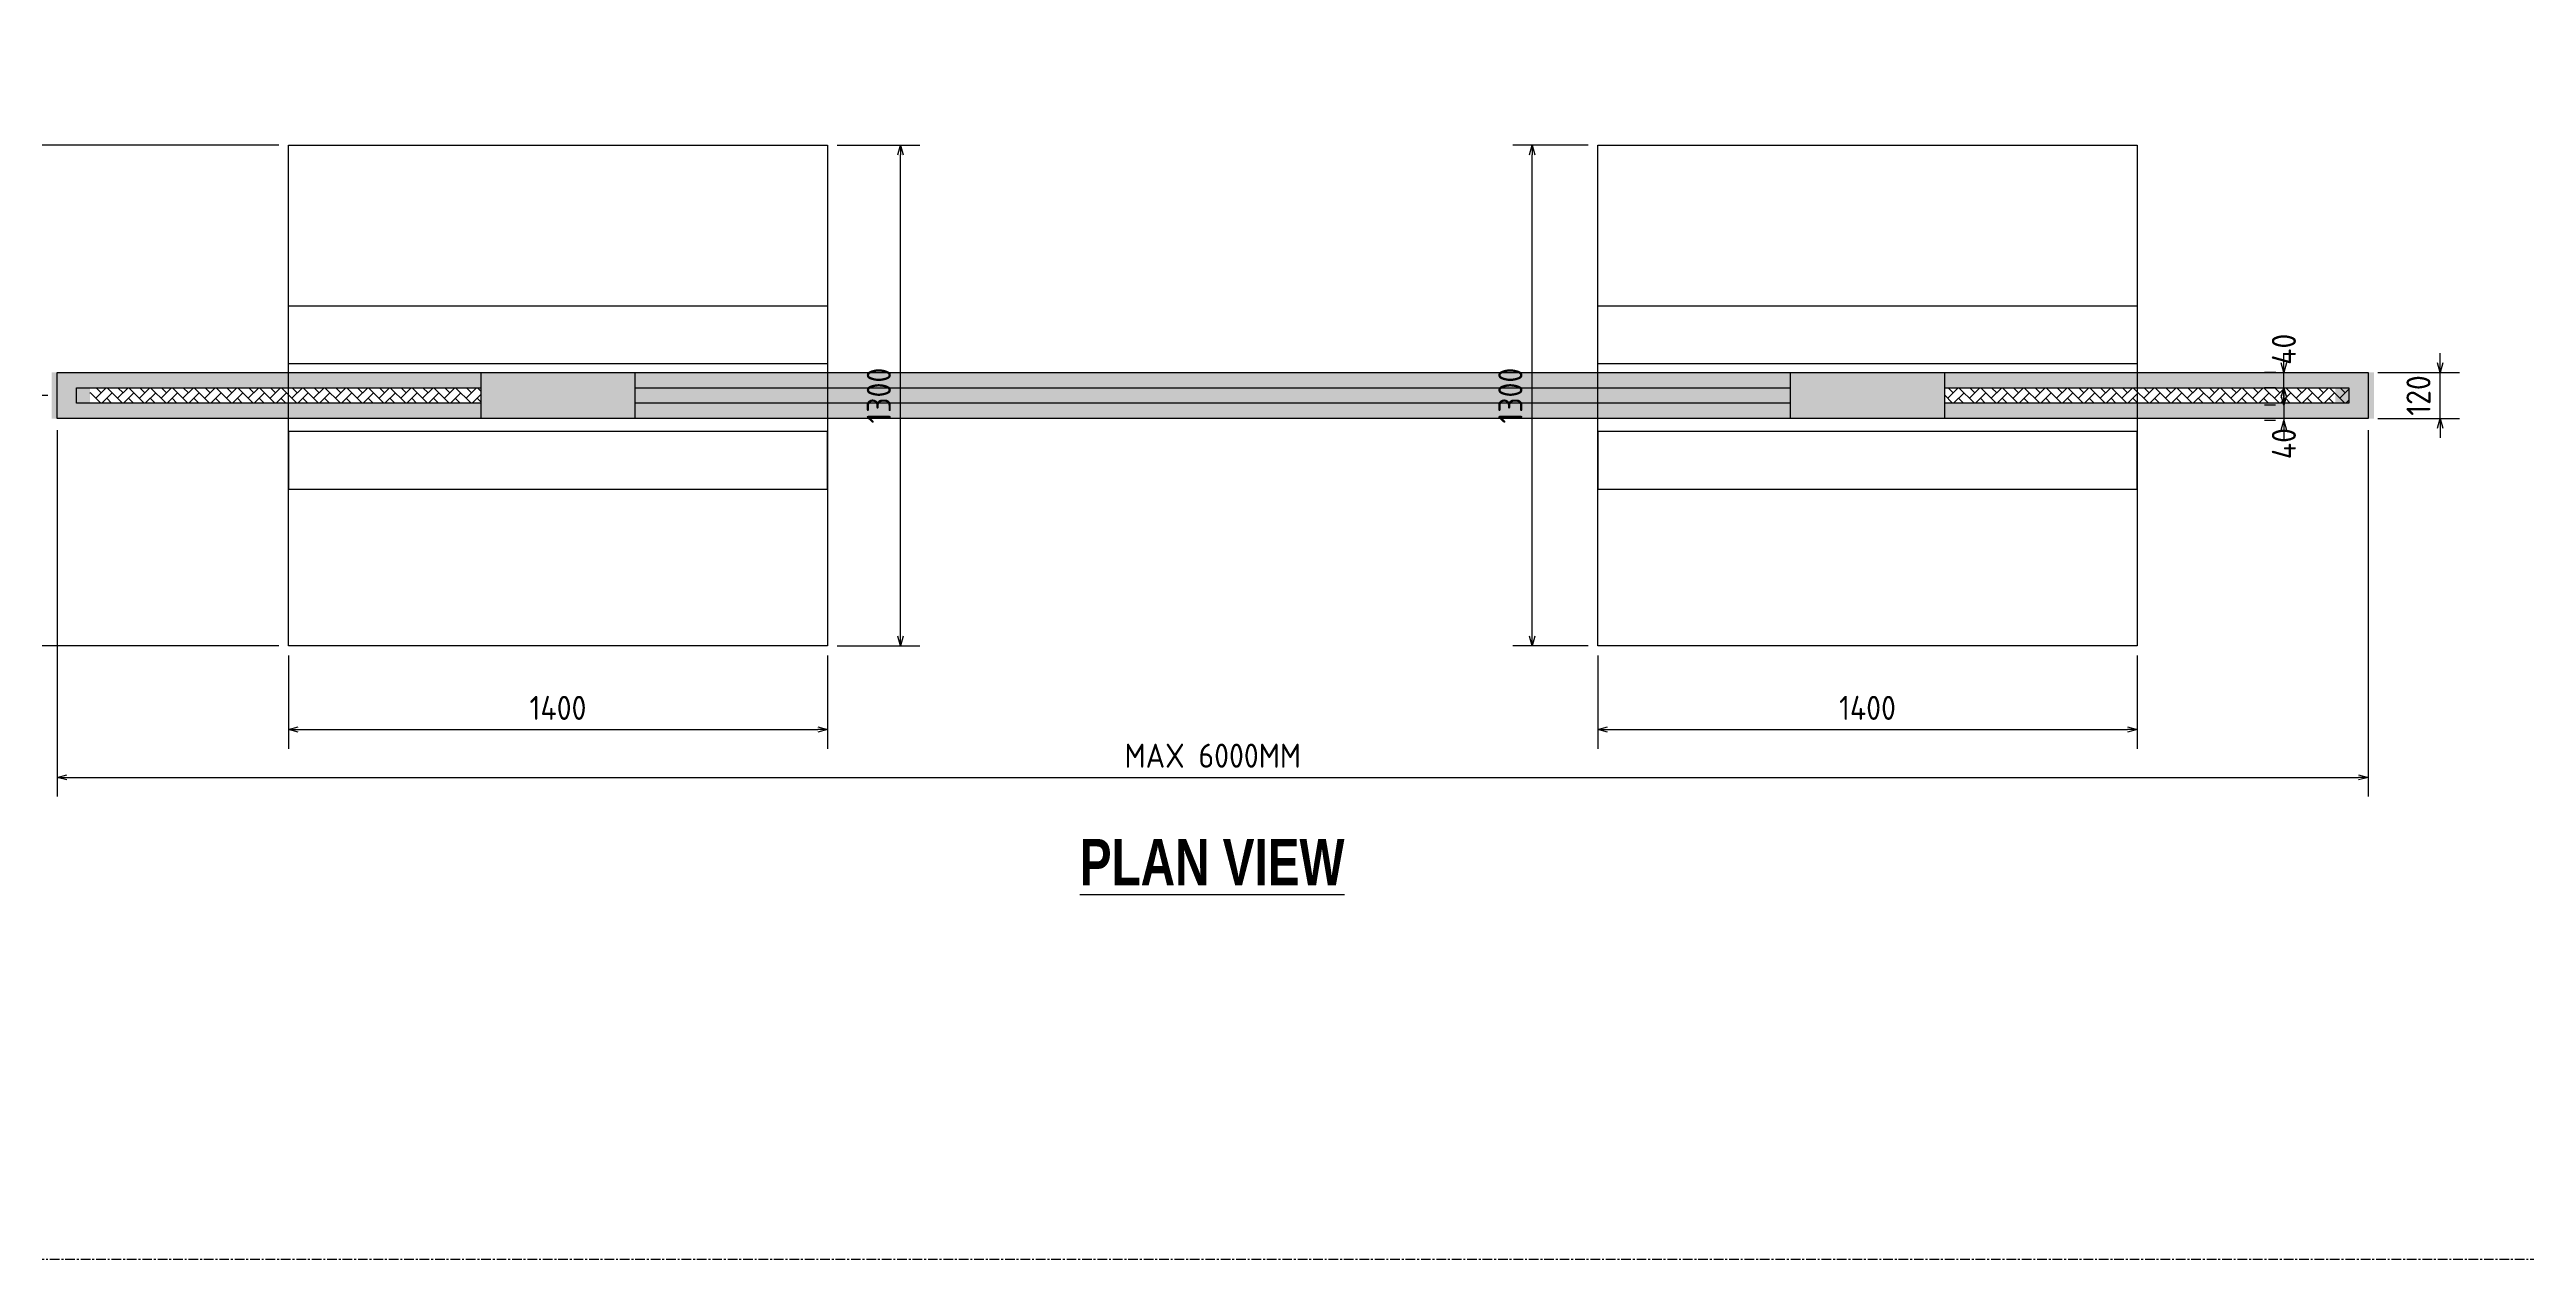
# Model space of a CAD drawing. Header units: centimetres. Extents: x -6122352 to 6876996, y -1694241 to 2592194.
# Drawn here: x 3009996 to 3016427, y -661811 to -658669 of the extents above; entities that cross this region are included whole.
import ezdxf
from ezdxf import colors
from ezdxf.entities.mleader import LeaderData, LeaderLine
from ezdxf.math import Vec2, Vec3

# ---------------------------------------------------------------- set-up
doc = ezdxf.new("R2010")
doc.units = ezdxf.units.CM
doc.header["$MEASUREMENT"] = 0
doc.header["$PDMODE"] = 66
doc.header["$PDSIZE"] = 100
doc.linetypes.add('CENTER', pattern=[2, 1.25, -0.25, 0.25, -0.25])
doc.layers.get('Defpoints').update_dxf_attribs({"color": 255, "linetype": 'CENTER'})
doc.layers.add('00-MI-DIM', color=7, linetype='Continuous')
doc.layers.add('SECTION', color=130, linetype='Continuous')
doc.styles.add('JWC BHQ 3.00', font='swissc.ttf', dxfattribs={"height": 3})
doc.styles.add('JWC STD', font='swissc.ttf', dxfattribs={"width": 0.9})
doc.styles.add('Schueco-BEMSTIL', font='isocpeur.ttf', dxfattribs={"width": 0.9})
doc.dimstyles.new('MI- JWC-TXT-2.5 MM', dxfattribs={"dimscale": 1.5, "dimtxt": 2.5, "dimasz": 1, "dimexe": 2, "dimexo": 1, "dimgap": 1, "dimtad": 1, "dimdec": 0, "dimdsep": 46, "dimtxsty": 'Schueco-BEMSTIL', "dimblk": 'OPEN30', "dimcen": 0, "dimdle": 2, "dimclrd": 140, "dimclre": 8, "dimclrt": 40, "dimadec": 0, "dimazin": 2, "dimtfac": 1, "dimtdec": 0, "dimtix": 1, "dimtmove": 2, "dimatfit": 3, "dimldrblk": 'OPEN', "dimfxl": 2, "dimlwd": -1, "dimlwe": -1, "dimarcsym": 0})
pattern_1 = [(50, (-6574688.19, -3484041.66), (35.86300913, -3.13760675), [3.75, -41.25]), (355, (-6574688.19, -3484041.66), (-6.93756668, 37.60960669), [3, -33]), (100.45144446, (-6574685.203, -3484041.92), (28.92544234, 34.47199955), [3.1870096, -35.0571056]), (46.1842, (-6574688.19, -3484031.66), (53.36206653, -8.27596404), [5.625, -61.875]), (96.6356355, (-6574683.745, -3484032.35), (46.73309728, 48.70593004), [4.7805171, -52.585688]), (351.184164, (-6574688.19, -3484031.66), (46.73309725, 48.70593), [4.5, -49.50000005]), (21, (-6574683.19, -3484034.16), (29.84535261, -20.13094453), [3.75, -41.25]), (326, (-6574683.19, -3484034.16), (12.1657666, 36.25750225), [3, -33]), (71.45144474, (-6574680.704, -3484035.837), (42.01111884, 16.12655764), [3.1870095, -35.0571056]), (37.5, (-6574688.191, -3484041.659), (0.607992766, 16.644692692), [0, -32.6, 0, -33.5, 0, -33.125]), (7.5, (-6574688.191, -3484041.66), (13.153476872, 19.720585594), [0, -19.1, 0, -31.85, 0, -12.625]), (327.5, (-6574699.341, -3484041.659), (26.691121809, -1.127743587), [0, -12.5, 0, -39, 0, -51.75]), (317.5, (-6574704.341, -3484041.66), (29.159308467, 5.005249117), [0, -16.25, 0, -25.9, 0, -36.75])]
pattern_2 = [(45, (-6574688.191, -3484041.66), (0, 28.284271247), [60, -20]), (135, (-6574674.05, -3484027.517), (2e-15, 28.284271247), [60, -20])]

# ---------------------------------------------------------------- blocks, each defined once
blk = doc.blocks.new('_Open90')
at = {"color": 0, "linetype": 'ByBlock', "lineweight": -2}
for p, q in [((0, 0), (-1, 0)), ((-0.5, 0.5), (0, 0)), ((0, 0), (-0.5, -0.5))]:
    blk.add_line(p, q, dxfattribs=at)
blk = doc.blocks.new('_Open30')
at = {"color": 0, "linetype": 'ByBlock', "lineweight": -2}
for p, q in [((-1, 0.27), (0, 0)), ((0, 0), (-1, -0.27)), ((0, 0), (-1, 0))]:
    blk.add_line(p, q, dxfattribs=at)
blk = doc.blocks.new('*D440')
at = {"layer": '00-MI-DIM', "color": 8}
for p, q in [((3010016.1, -659657.1), (3010016.1, -660608.7)), ((3016016.1, -659657.1), (3016016.1, -660608.7))]:
    blk.add_line(p, q, dxfattribs=at)
at = {"layer": '00-MI-DIM', "color": 140}
blk.add_line((3010041.1, -660558.7), (3015991.1, -660558.7), dxfattribs=at)
at = {"layer": 'Defpoints', "color": 0}
for p in [(3010016.1, -659632.1), (3016016.1, -659632.1), (3016016.1, -660558.7)]:
    blk.add_point(p, dxfattribs=at)
at = {"layer": '00-MI-DIM', "color": 140, "xscale": 25, "yscale": 25, "zscale": 25, "rotation": 180}
blk.add_blockref('_Open30', (3010016.1, -660558.7), dxfattribs=at)
at = {"layer": '00-MI-DIM', "color": 140, "xscale": 25, "yscale": 25, "zscale": 25}
blk.add_blockref('_Open30', (3016016.1, -660558.7), dxfattribs=at)
at = {"layer": '00-MI-DIM', "color": 40, "insert": (3013016.1, -660502.5), "char_height": 62.5, "attachment_point": 5, "style": 'Schueco-BEMSTIL'}
blk.add_mtext('MAX 6000MM', dxfattribs=at)
blk = doc.blocks.new('_Open')
at = {"color": 0, "linetype": 'ByBlock', "lineweight": -2}
for p, q in [((-1, 0.2), (0, 0)), ((-1, -0.2), (0, 0)), ((0, 0), (-1, 0))]:
    blk.add_line(p, q, dxfattribs=at)
blk = doc.blocks.new('*D441')
at = {"layer": '00-MI-DIM', "color": 8}
for p, q in [((3016041.1, -659507.1), (3016252.9, -659507.1)), ((3016041.1, -659627.1), (3016252.9, -659627.1))]:
    blk.add_line(p, q, dxfattribs=at)
at = {"layer": '00-MI-DIM', "color": 140}
for p, q in [((3016202.9, -659482.1), (3016202.9, -659457.1)), ((3016202.9, -659627.1), (3016202.9, -659507.1)), ((3016202.9, -659652.1), (3016202.9, -659677.1))]:
    blk.add_line(p, q, dxfattribs=at)
at = {"layer": 'Defpoints', "color": 0}
for p in [(3016016.1, -659507.1), (3016202.9, -659507.1), (3016016.1, -659627.1)]:
    blk.add_point(p, dxfattribs=at)
at = {"layer": '00-MI-DIM', "color": 140, "xscale": 25, "yscale": 25, "zscale": 25}
for p, rotation in [((3016202.9, -659507.1), 270), ((3016202.9, -659627.1), 90)]:
    blk.add_blockref('_Open30', p, dxfattribs=dict(at, rotation=rotation))
at = {"layer": '00-MI-DIM', "color": 40, "insert": (3016146.7, -659567.1), "char_height": 62.5, "attachment_point": 5, "rotation": 90, "style": 'Schueco-BEMSTIL'}
blk.add_mtext('120', dxfattribs=at)
blk = doc.blocks.new('*D442')
at = {"layer": '00-MI-DIM', "color": 8}
for p, q in [((3015776.7, -659507.1), (3015747.2, -659507.1)), ((3015775.6, -659547.1), (3015747.2, -659547.1))]:
    blk.add_line(p, q, dxfattribs=at)
at = {"layer": '00-MI-DIM', "color": 140}
for p, q in [((3015797.2, -659482.1), (3015797.2, -659457.1)), ((3015797.2, -659547.1), (3015797.2, -659507.1)), ((3015797.2, -659572.1), (3015797.2, -659597.1))]:
    blk.add_line(p, q, dxfattribs=at)
at = {"layer": 'Defpoints', "color": 0}
for p in [(3015797.2, -659507.1), (3015801.7, -659507.1), (3015800.6, -659547.1)]:
    blk.add_point(p, dxfattribs=at)
at = {"layer": '00-MI-DIM', "color": 140, "xscale": 25, "yscale": 25, "zscale": 25}
for p, rotation in [((3015797.2, -659507.1), 270), ((3015797.2, -659547.1), 90)]:
    blk.add_blockref('_Open30', p, dxfattribs=dict(at, rotation=rotation))
at = {"layer": '00-MI-DIM', "color": 40, "insert": (3015797.2, -659447.1), "char_height": 62.5, "attachment_point": 5, "rotation": 90, "style": 'Schueco-BEMSTIL'}
blk.add_mtext('40', dxfattribs=at)
blk = doc.blocks.new('*D443')
at = {"layer": '00-MI-DIM', "color": 140}
for p, q in [((3015797.2, -659567.1), (3015797.2, -659542.1)), ((3015797.2, -659592.1), (3015797.2, -659632.1)), ((3015797.2, -659657.1), (3015797.2, -659682.1))]:
    blk.add_line(p, q, dxfattribs=at)
at = {"layer": '00-MI-DIM', "color": 8}
for p, q in [((3015775.6, -659592.1), (3015747.2, -659592.1)), ((3015775.6, -659632.1), (3015747.2, -659632.1))]:
    blk.add_line(p, q, dxfattribs=at)
at = {"layer": 'Defpoints', "color": 0}
for p in [(3015797.2, -659632.1), (3015800.6, -659592.1), (3015800.6, -659632.1)]:
    blk.add_point(p, dxfattribs=at)
at = {"layer": '00-MI-DIM', "color": 140, "xscale": 25, "yscale": 25, "zscale": 25}
for p, rotation in [((3015797.2, -659592.1), 270), ((3015797.2, -659632.1), 90)]:
    blk.add_blockref('_Open30', p, dxfattribs=dict(at, rotation=rotation))
at = {"layer": '00-MI-DIM', "color": 40, "insert": (3015797.2, -659692.1), "char_height": 62.5, "attachment_point": 5, "rotation": 90, "style": 'Schueco-BEMSTIL'}
blk.add_mtext('40', dxfattribs=at)
blk = doc.blocks.new('*D444')
at = {"layer": '00-MI-DIM', "color": 8}
for p, q in [((3010616.1, -660242.5), (3010616.1, -660484.6)), ((3012016.1, -660242.5), (3012016.1, -660484.6))]:
    blk.add_line(p, q, dxfattribs=at)
at = {"layer": '00-MI-DIM', "color": 140}
blk.add_line((3010641.1, -660434.6), (3011991.1, -660434.6), dxfattribs=at)
at = {"layer": 'Defpoints', "color": 0}
for p in [(3010616.1, -660217.5), (3012016.1, -660217.5), (3012016.1, -660434.6)]:
    blk.add_point(p, dxfattribs=at)
at = {"layer": '00-MI-DIM', "color": 140, "xscale": 25, "yscale": 25, "zscale": 25, "rotation": 180}
blk.add_blockref('_Open30', (3010616.1, -660434.6), dxfattribs=at)
at = {"layer": '00-MI-DIM', "color": 140, "xscale": 25, "yscale": 25, "zscale": 25}
blk.add_blockref('_Open30', (3012016.1, -660434.6), dxfattribs=at)
at = {"layer": '00-MI-DIM', "color": 40, "insert": (3011316.1, -660378.3), "char_height": 62.5, "attachment_point": 5, "style": 'Schueco-BEMSTIL'}
blk.add_mtext('1400', dxfattribs=at)
blk = doc.blocks.new('*D445')
at = {"layer": '00-MI-DIM', "color": 8}
for p, q in [((3009991.1, -659567.1), (3009815.3, -659567.1)), ((3010591.1, -660217.5), (3009815.3, -660217.5))]:
    blk.add_line(p, q, dxfattribs=at)
at = {"layer": '00-MI-DIM', "color": 140}
blk.add_line((3009865.3, -660192.5), (3009865.3, -659592.1), dxfattribs=at)
at = {"layer": 'Defpoints', "color": 0}
for p in [(3009865.3, -659567.1), (3010016.1, -659567.1), (3010616.1, -660217.5)]:
    blk.add_point(p, dxfattribs=at)
at = {"layer": '00-MI-DIM', "color": 140, "xscale": 25, "yscale": 25, "zscale": 25}
for p, rotation in [((3009865.3, -659567.1), 90), ((3009865.3, -660217.5), 270)]:
    blk.add_blockref('_Open30', p, dxfattribs=dict(at, rotation=rotation))
at = {"layer": '00-MI-DIM', "color": 40, "insert": (3009809.1, -659892.3), "char_height": 62.5, "attachment_point": 5, "rotation": 90, "style": 'Schueco-BEMSTIL'}
blk.add_mtext('650', dxfattribs=at)
blk = doc.blocks.new('*D446')
at = {"layer": '00-MI-DIM', "color": 8}
for p, q in [((3010591.1, -658917.5), (3009815.3, -658917.5)), ((3009991.1, -659567.1), (3009815.3, -659567.1))]:
    blk.add_line(p, q, dxfattribs=at)
at = {"layer": '00-MI-DIM', "color": 140}
blk.add_line((3009865.3, -659542.1), (3009865.3, -658942.5), dxfattribs=at)
at = {"layer": 'Defpoints', "color": 0}
for p in [(3009865.3, -658917.5), (3010616.1, -658917.5), (3010016.1, -659567.1)]:
    blk.add_point(p, dxfattribs=at)
at = {"layer": '00-MI-DIM', "color": 140, "xscale": 25, "yscale": 25, "zscale": 25}
for p, rotation in [((3009865.3, -658917.5), 90), ((3009865.3, -659567.1), 270)]:
    blk.add_blockref('_Open30', p, dxfattribs=dict(at, rotation=rotation))
at = {"layer": '00-MI-DIM', "color": 40, "insert": (3009809.1, -659242.3), "char_height": 62.5, "attachment_point": 5, "rotation": 90, "style": 'Schueco-BEMSTIL'}
blk.add_mtext('650', dxfattribs=at)
blk = doc.blocks.new('*D449')
at = {"layer": '00-MI-DIM', "color": 8}
for p, q in [((3014016.1, -660242.5), (3014016.1, -660484.6)), ((3015416.1, -660242.5), (3015416.1, -660484.6))]:
    blk.add_line(p, q, dxfattribs=at)
at = {"layer": '00-MI-DIM', "color": 140}
blk.add_line((3014041.1, -660434.6), (3015391.1, -660434.6), dxfattribs=at)
at = {"layer": 'Defpoints', "color": 0}
for p in [(3014016.1, -660217.5), (3015416.1, -660217.5), (3015416.1, -660434.6)]:
    blk.add_point(p, dxfattribs=at)
at = {"layer": '00-MI-DIM', "color": 140, "xscale": 25, "yscale": 25, "zscale": 25, "rotation": 180}
blk.add_blockref('_Open30', (3014016.1, -660434.6), dxfattribs=at)
at = {"layer": '00-MI-DIM', "color": 140, "xscale": 25, "yscale": 25, "zscale": 25}
blk.add_blockref('_Open30', (3015416.1, -660434.6), dxfattribs=at)
at = {"layer": '00-MI-DIM', "color": 40, "insert": (3014716.1, -660378.3), "char_height": 62.5, "attachment_point": 5, "style": 'Schueco-BEMSTIL'}
blk.add_mtext('1400', dxfattribs=at)
blk = doc.blocks.new('*D450')
at = {"layer": '00-MI-DIM', "color": 8}
for p, q in [((3013991.1, -658917.5), (3013795.2, -658917.5)), ((3013991.1, -660217.5), (3013795.2, -660217.5))]:
    blk.add_line(p, q, dxfattribs=at)
at = {"layer": '00-MI-DIM', "color": 140}
blk.add_line((3013845.2, -660192.5), (3013845.2, -658942.5), dxfattribs=at)
at = {"layer": 'Defpoints', "color": 0}
for p in [(3013845.2, -658917.5), (3014016.1, -658917.5), (3014016.1, -660217.5)]:
    blk.add_point(p, dxfattribs=at)
at = {"layer": '00-MI-DIM', "color": 140, "xscale": 25, "yscale": 25, "zscale": 25}
for p, rotation in [((3013845.2, -658917.5), 90), ((3013845.2, -660217.5), 270)]:
    blk.add_blockref('_Open30', p, dxfattribs=dict(at, rotation=rotation))
at = {"layer": '00-MI-DIM', "color": 40, "insert": (3013788.9, -659567.5), "char_height": 62.5, "attachment_point": 5, "rotation": 90, "style": 'Schueco-BEMSTIL'}
blk.add_mtext('1300', dxfattribs=at)
blk = doc.blocks.new('*D451')
at = {"layer": '00-MI-DIM', "color": 8}
for p, q in [((3012041.1, -658917.5), (3012255.4, -658917.5)), ((3012041.1, -660217.5), (3012255.4, -660217.5))]:
    blk.add_line(p, q, dxfattribs=at)
at = {"layer": '00-MI-DIM', "color": 140}
blk.add_line((3012205.4, -660192.5), (3012205.4, -658942.5), dxfattribs=at)
at = {"layer": 'Defpoints', "color": 0}
for p in [(3012016.1, -658917.5), (3012205.4, -658917.5), (3012016.1, -660217.5)]:
    blk.add_point(p, dxfattribs=at)
at = {"layer": '00-MI-DIM', "color": 140, "xscale": 25, "yscale": 25, "zscale": 25}
for p, rotation in [((3012205.4, -658917.5), 90), ((3012205.4, -660217.5), 270)]:
    blk.add_blockref('_Open30', p, dxfattribs=dict(at, rotation=rotation))
at = {"layer": '00-MI-DIM', "color": 40, "insert": (3012149.1, -659567.5), "char_height": 62.5, "attachment_point": 5, "rotation": 90, "style": 'Schueco-BEMSTIL'}
blk.add_mtext('1300', dxfattribs=at)

msp = doc.modelspace()

# ---------------------------------------------------------------- hatches: boundary and pattern name
at = {"layer": 'SECTION'}
h = msp.add_hatch(dxfattribs=at)
h.set_pattern_fill('AR-CONC', color=8, scale=5)
h.set_pattern_definition(pattern_1)
h.paths.add_polyline_path([(3010616.12627, -659507.07632), (3010001.12627, -659507.07632), (3010001.12627, -659627.07632), (3010616.12627, -659627.07632), (3010616.12627, -659587.07632), (3010101.12627, -659587.07632), (3010101.12627, -659547.07632), (3010616.12627, -659547.07632)])
h.paths.add_polyline_path([(3012016.12627, -659587.07632), (3010616.12627, -659587.07632), (3010616.12627, -659627.07632), (3012016.12627, -659627.07632)])
h.paths.add_polyline_path([(3012016.12627, -659507.07632), (3010616.12627, -659507.07632), (3010616.12627, -659547.07632), (3012016.12627, -659547.07632)])
h.paths.add_polyline_path([(3016031.12627, -659507.07632), (3012016.12627, -659507.07632), (3012016.12627, -659547.07632), (3015931.12627, -659547.07632), (3015931.12627, -659587.07632), (3012016.12627, -659587.07632), (3012016.12627, -659627.07632), (3016031.12627, -659627.07632)])
h = msp.add_hatch(dxfattribs=at)
h.set_pattern_fill('AR-CONC', color=8, scale=5)
h.set_pattern_definition(pattern_1)
h.paths.add_polyline_path([(3011116.44618, -659507.07632), (3011116.44618, -659627.07632), (3011515.80637, -659627.07632), (3011515.80637, -659507.07632)])
h.paths.add_polyline_path([(3014915.80637, -659627.07632), (3014915.80637, -659507.07632), (3014516.44618, -659507.07632), (3014516.44618, -659627.07632)])
h = msp.add_hatch(dxfattribs=at)
h.set_pattern_fill('AR-HBONE', color=8, scale=5)
h.set_pattern_definition(pattern_2)
h.paths.add_polyline_path([(3011116.44618, -659547.07632), (3010101.12627, -659547.07632), (3010101.12627, -659587.07632), (3011116.44618, -659587.07632)])
h = msp.add_hatch(dxfattribs=at)
h.set_pattern_fill('AR-HBONE', color=8, scale=5)
h.set_pattern_definition(pattern_2)
h.paths.add_polyline_path([(3014516.44618, -659547.07632), (3011515.80637, -659547.07632), (3011515.80637, -659587.07632), (3014516.44618, -659587.07632)])
h = msp.add_hatch(dxfattribs=at)
h.set_pattern_fill('AR-HBONE', color=8, scale=5)
h.set_pattern_definition(pattern_2)
h.paths.add_polyline_path([(3015966.12627, -659587.07632), (3015966.12627, -659547.07632), (3014915.80637, -659547.07632), (3014915.80637, -659587.07632)])

# ---------------------------------------------------------------- linework, layer by layer
at = {"layer": 'Defpoints', "color": 0, "ltscale": 20}
msp.add_lwpolyline([(3006938.64219, -652518.22637), (3025661.85873, -652518.22637), (3025661.85873, -661810.59624), (3006938.64219, -661810.59624)], close=True, dxfattribs=at)
at = {"layer": 'SECTION', "color": 0}
for points in [[(3010616.12627, -658917.48945), (3012016.12627, -658917.48945), (3012016.12627, -660217.48945), (3010616.12627, -660217.48945)], [(3014016.12627, -658917.48945), (3015416.12627, -658917.48945), (3015416.12627, -660217.48945), (3014016.12627, -660217.48945)], [(3010616.12627, -659334.57025), (3012016.12627, -659334.57025), (3012016.12627, -659484.57025), (3010616.12627, -659484.57025)], [(3014016.12627, -659334.57025), (3015416.12627, -659334.57025), (3015416.12627, -659484.57025), (3014016.12627, -659484.57025)], [(3016016.12627, -659507.07632), (3016016.12627, -659627.07632), (3010016.12627, -659627.07632), (3010016.12627, -659507.07632)], [(3011116.44618, -659507.07632), (3011515.80637, -659507.07632), (3011515.80637, -659627.07632), (3011116.44618, -659627.07632)], [(3014516.44618, -659507.07632), (3014915.80637, -659507.07632), (3014915.80637, -659627.07632), (3014516.44618, -659627.07632)], [(3010616.12627, -659810.67913), (3012016.12627, -659810.67913), (3012016.12627, -659660.67913), (3010616.12627, -659660.67913)], [(3014016.12627, -659810.67913), (3015416.12627, -659810.67913), (3015416.12627, -659660.67913), (3014016.12627, -659660.67913)]]:
    msp.add_lwpolyline(points, close=True, dxfattribs=at)
for points in [[(3011116.44618, -659587.07632), (3010066.12627, -659587.07632), (3010066.12627, -659547.07632), (3011116.44618, -659547.07632)], [(3011515.80637, -659547.07632), (3014516.44618, -659547.07632)], [(3014915.80637, -659547.07632), (3015966.12627, -659547.07632), (3015966.12627, -659587.07632), (3014915.80637, -659587.07632)], [(3014516.44618, -659587.07632), (3011515.80637, -659587.07632)]]:
    msp.add_lwpolyline(points, dxfattribs=at)

# ---------------------------------------------------------------- texts
at = {"layer": 'SECTION', "color": 0, "insert": (3012670.88501, -660718.69967), "char_height": 120, "attachment_point": 1, "style": 'JWC STD'}
msp.add_mtext_dynamic_manual_height_columns('{\\fSwis721 Cn BT|b1|i0|c0|p34;\\LPLAN VIEW}', width=1995.6601303, gutter_width=10, heights=[0], dxfattribs=at)

# ---------------------------------------------------------------- dimensions: what is measured, and where the dimension line sits
at = {"layer": '00-MI-DIM', "color": 3}
for base, p1, p2, picture, middle in [((3009865.3142, -658917.48945), (3010016.12627, -659567.07632), (3010616.12627, -658917.48945), '*D446', (3009809.0642, -659242.28288)), ((3012205.39551, -658917.48945), (3012016.12627, -660217.48945), (3012016.12627, -658917.48945), '*D451', (3012149.14551, -659567.48945)), ((3013845.18949, -658917.48945), (3014016.12627, -660217.48945), (3014016.12627, -658917.48945), '*D450', (3013788.93949, -659567.48945)), ((3016202.90463, -659507.07632), (3016016.12627, -659627.07632), (3016016.12627, -659507.07632), '*D441', (3016146.65463, -659567.07632))]:
    dim = msp.add_linear_dim(base=base, p1=p1, p2=p2, angle=90, dimstyle='MI- JWC-TXT-2.5 MM', dxfattribs=at)
    dim.commit()
    dim.dimension.update_dxf_attribs({"geometry": picture, "text_midpoint": middle})
for base, p1, p2, angle, picture, middle in [((3015797.18317, -659507.07632), (3015800.63545, -659547.07632), (3015801.70754, -659507.07632), 90, '*D442', (3015797.18317, -659447.07632)), ((3015797.18317, -659632.07632), (3015800.63545, -659592.07632), (3015800.63545, -659632.07632), 270, '*D443', (3015797.18317, -659692.07632))]:
    dim = msp.add_linear_dim(base=base, p1=p1, p2=p2, angle=angle, dimstyle='MI- JWC-TXT-2.5 MM', dxfattribs=at)
    dim.commit()
    dim.dimension.update_dxf_attribs({"geometry": picture, "text_midpoint": middle, "dimtype": 160})
dim = msp.add_linear_dim(base=(3009865.3142, -659567.07632), p1=(3010616.12627, -660217.48945), p2=(3010016.12627, -659567.07632), angle=90, text='650', dimstyle='MI- JWC-TXT-2.5 MM', dxfattribs=at)
dim.commit()
dim.dimension.update_dxf_attribs({"geometry": '*D445', "text_midpoint": (3009809.0642, -659892.28288)})
dim = msp.add_linear_dim(base=(3016016.12627, -660558.70659), p1=(3010016.12627, -659632.07632), p2=(3016016.12627, -659632.07632), text='MAX 6000MM', dimstyle='MI- JWC-TXT-2.5 MM', dxfattribs=at)
dim.commit()
dim.dimension.update_dxf_attribs({"geometry": '*D440', "text_midpoint": (3013016.12627, -660502.45659)})
for base, p1, p2, picture, middle in [((3012016.12627, -660434.57752), (3010616.12627, -660217.48945), (3012016.12627, -660217.48945), '*D444', (3011316.12627, -660378.32752)), ((3015416.12627, -660434.57752), (3014016.12627, -660217.48945), (3015416.12627, -660217.48945), '*D449', (3014716.12627, -660378.32752))]:
    dim = msp.add_linear_dim(base=base, p1=p1, p2=p2, dimstyle='MI- JWC-TXT-2.5 MM', dxfattribs=at)
    dim.commit()
    dim.dimension.update_dxf_attribs({"geometry": picture, "text_midpoint": middle})

# ---------------------------------------------------------------- leaders
at = {"color": 0, "ltscale": 20}
ml = msp.add_multileader_mtext('Standard', dxfattribs=at)
ml.set_content('4MM %%C MESH @ 100MM, \\P2 LAYERS KEPT CENTERED OF THE PANEL', style='JWC BHQ 3.00')
ml.set_leader_properties()
ml.set_arrow_properties(name='OPEN90')
ml.build(insert=Vec2(0, 0))
ml.multileader.update_dxf_attribs({"text_right_attachment_type": 6, "dogleg_length": 15.44115, "arrow_head_size": 60, "scale": 30})
ctx = ml.context
ctx.base_point, ctx.scale, ctx.char_height, ctx.arrow_head_size, ctx.landing_gap_size, ctx.plane_origin = Vec3(3011633.57575, -657469.95241), 30, 75, 60, 2.7, Vec3(3014959.05815, -657419.82688)
ctx.right_attachment, ctx.text_align_type = 6, 2
notes = []
notes.append((ctx, [(0, (1, 1, 0), (3013755.81412, -657521.55144), (-1, 0), 463.23448, [(0, [(3014959.05815, -657169.82688)], 0, [])])]))
ctx.mtext.insert, ctx.mtext.alignment, ctx.mtext.flow_direction = Vec3(3013377.65077, -657431.5937), 3, 5
for ctx, leaders in notes:
    for number, flags, end, landing, length, lines in leaders:
        leader = LeaderData()
        leader.index, (leader.has_last_leader_line, leader.has_dogleg_vector, leader.attachment_direction) = number, flags
        leader.last_leader_point, leader.dogleg_vector, leader.dogleg_length = Vec3(end), Vec3(landing), length
        for number, points, colour, breaks in lines:
            line = LeaderLine()
            line.index, line.vertices, line.color, line.breaks = number, Vec3.list(points), colors.encode_raw_color(colour), breaks
            leader.lines.append(line)
        ctx.leaders.append(leader)

doc.saveas('drawing.dxf')
